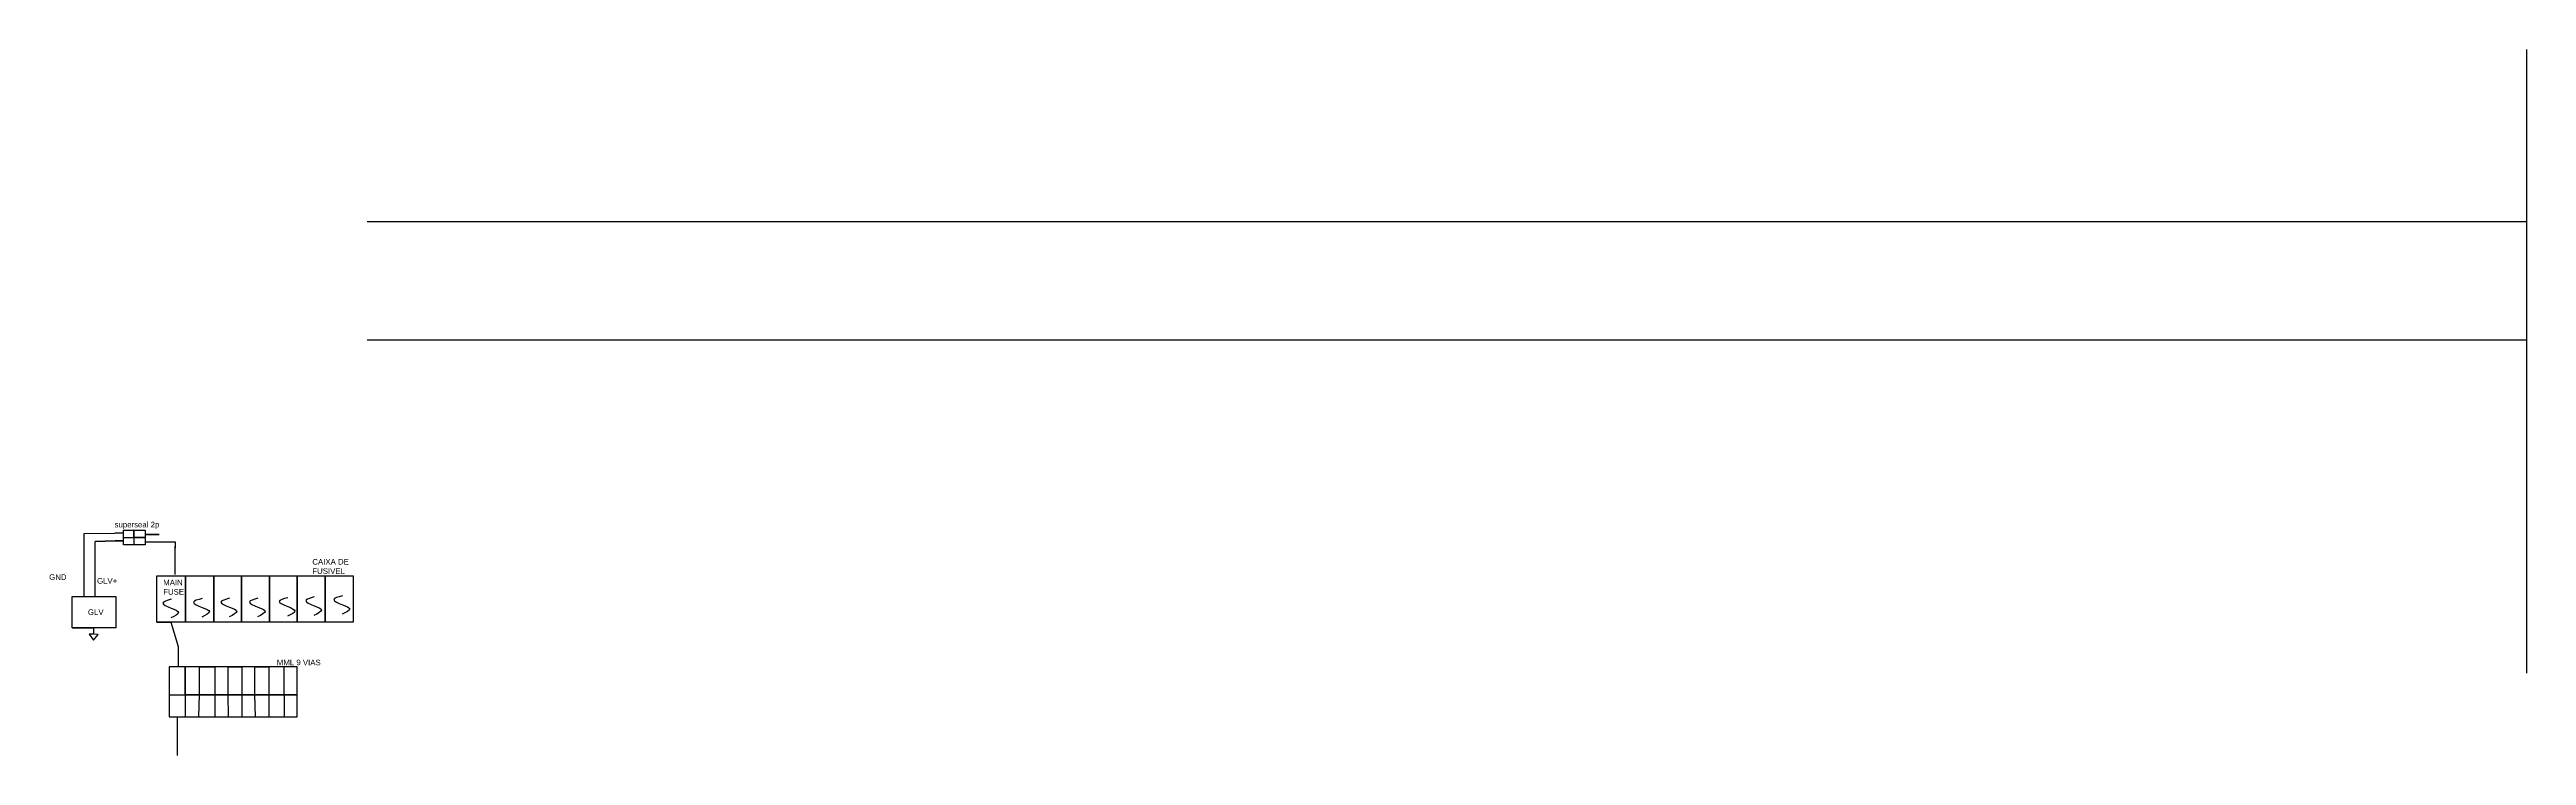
# Model space of a CAD drawing. Header units: millimetres. Extents: x 12695 to 233970, y 34906 to 97989.
import ezdxf

# ---------------------------------------------------------------- set-up
doc = ezdxf.new("R2010")
doc.units = ezdxf.units.MM
doc.layers.add('MX150 12V', color=7, linetype='Continuous')
doc.styles.get("Standard").update_dxf_attribs({"font": 'arial.ttf'})

msp = doc.modelspace()

# ---------------------------------------------------------------- linework, layer by layer
for p, q in [((16779, 49122), (16779, 53601)), ((23893, 53601), (23893, 51069)), ((22289, 50953), (24847, 50953)), ((24847, 50953), (24847, 46817)), ((24847, 46817), (24847, 50953)), ((24847, 50953), (27358, 50953)), ((27358, 50953), (27358, 46817)), ((27358, 46817), (27358, 50953)), ((27358, 50953), (29845, 50953)), ((29845, 50953), (29845, 46817)), ((29845, 46817), (29845, 50953)), ((29845, 50953), (32356, 50953)), ((32356, 50953), (32356, 46817)), ((32356, 46817), (32356, 50953)), ((32356, 50953), (34821, 50953)), ((34821, 50953), (34821, 46817)), ((34821, 46817), (34821, 50953)), ((34821, 50953), (37308, 50953)), ((37308, 50953), (37308, 46817)), ((37308, 46817), (37308, 50953)), ((37308, 50953), (39819, 50953)), ((39819, 50953), (39819, 46817)), ((14708, 49122), (16779, 49122)), ((22289, 46817), (23544, 46817)), ((23544, 46817), (24180, 44648)), ((14708, 46320), (16634, 46320)), ((16634, 45746), (16232, 45746)), ((16232, 45746), (16634, 45214)), ((16634, 46320), (16634, 45746)), ((17051, 45731), (16634, 45746)), ((16634, 45214), (17051, 45731)), ((24180, 44648), (24180, 42821)), ((23386, 42821), (23386, 40322)), ((24810, 40322), (24810, 42821)), ((24810, 42821), (24810, 40322)), ((26106, 40322), (26106, 42821)), ((26106, 42821), (27452, 42821)), ((27452, 42821), (27452, 40322)), ((28650, 40322), (28650, 42821)), ((28650, 42821), (29874, 42821)), ((29874, 42821), (29874, 40322)), ((31048, 40322), (31048, 42821)), ((31048, 42821), (32271, 42821)), ((32271, 42821), (32271, 40322)), ((34806, 42821), (33611, 42821)), ((33611, 42821), (33611, 40322)), ((23386, 40322), (34806, 40322)), ((34806, 40322), (24810, 40322)), ((24810, 40322), (26106, 40322)), ((24810, 40322), (24810, 38372)), ((26040, 38372), (26106, 40322)), ((26106, 40322), (27452, 40322)), ((27452, 40322), (28650, 40322)), ((27452, 40322), (27452, 38372)), ((28692, 38372), (28650, 40322)), ((28650, 40322), (29874, 40322)), ((29874, 40322), (31048, 40322)), ((29874, 40322), (29874, 38372)), ((31085, 38372), (31048, 40322)), ((31048, 40322), (32271, 40322)), ((32271, 40322), (32271, 38372)), ((33673, 38372), (33673, 40322)), ((23386, 38372), (24105, 38372)), ((24105, 38372), (24105, 34906)), ((24810, 38372), (26040, 38372)), ((27452, 38372), (28692, 38372)), ((29874, 38372), (31085, 38372)), ((32271, 38372), (33673, 38372))]:
    msp.add_line(p, q)
for points in [[(22289, 50953), (39819, 50953), (39819, 46817), (22289, 46817)], [(14708, 49122), (18604, 49122), (18604, 46320), (14708, 46320)], [(23386, 38372), (34806, 38372), (34806, 42821), (23386, 42821)]]:
    msp.add_lwpolyline(points, close=True)
for points in [[(23568, 48860), (22801, 48525), (23568, 48070), (24215, 47686), (23544, 47207)], [(26326, 48932), (25559, 48596), (26326, 48141), (26973, 47758), (26302, 47279)], [(28771, 48956), (28004, 48620), (28771, 48165), (29418, 47782), (28747, 47303)], [(31311, 48956), (30544, 48620), (31311, 48165), (31958, 47782), (31287, 47303)], [(33971, 49004), (33204, 48668), (33971, 48213), (34618, 47830), (33947, 47351)], [(36344, 49075), (35577, 48740), (36344, 48285), (36991, 47902), (36320, 47423)], [(38860, 49171), (38093, 48836), (38860, 48381), (39507, 47998), (38836, 47519)]]:
    msp.add_spline(points, degree=3)
at = {"layer": 'MX150 12V'}
for p, q in [((233970, 97989), (233970, 42253)), ((41068, 82620), (233970, 82620)), ((41068, 72046), (233970, 72046)), ((15801, 54749), (18534, 54763)), ((15801, 54290), (15801, 54749)), ((15801, 49122), (15801, 54290)), ((16779, 54023), (18549, 54096)), ((18549, 54096), (16779, 54023)), ((16779, 53601), (16779, 54023)), ((19304, 54763), (18534, 54763)), ((19304, 54096), (18549, 54096)), ((18549, 54096), (19304, 54096)), ((18549, 54096), (18549, 54096)), ((19304, 54096), (19304, 54763)), ((19304, 54397), (21249, 54397)), ((19304, 53719), (19304, 54096)), ((20229, 54397), (20229, 55039)), ((20229, 55039), (20229, 53719)), ((21249, 54397), (20229, 54397)), ((21249, 55039), (21249, 54647)), ((21249, 54647), (22497, 54647)), ((22497, 54647), (21249, 54647)), ((21249, 54647), (21249, 54009)), ((21249, 54009), (22526, 54009)), ((22526, 54009), (23905, 54009)), ((23905, 54009), (23905, 53443)), ((14708, 49122), (15801, 49122))]:
    msp.add_line(p, q, dxfattribs=at)
msp.add_lwpolyline([(19304, 55039), (21249, 55039), (21249, 53719), (19304, 53719)], close=True, dxfattribs=at)

# ---------------------------------------------------------------- texts
at = {"char_height": 500, "attachment_point": 1}
for s, width, insert in [('superseal 2p', 4243.68, (18505, 55788)), ('GND', 1906.48, (12659, 51094)), ('CAIXA DE FUSIVEL', 3883.02, (36173, 52466)), ('GLV+', 1906.48, (16936, 50760)), ('MAIN FUSE', 1906.48, (22849, 50608)), ('GLV', 1380, (16125, 47965)), ('MML 9 VIAS', 3883.02, (32999, 43469))]:
    msp.add_mtext_dynamic_manual_height_columns(s, width=width, gutter_width=12.5, heights=[0], dxfattribs=dict(at, insert=insert))

doc.saveas('drawing.dxf')
